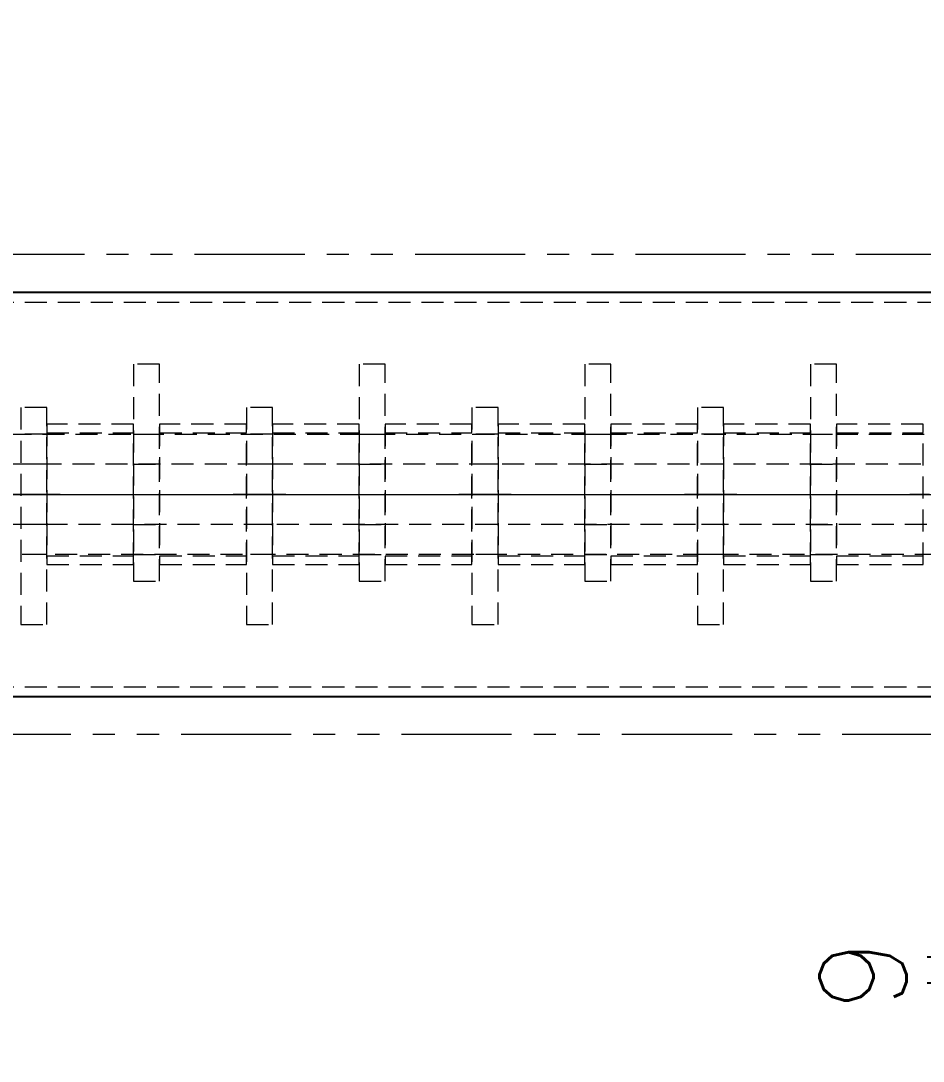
# Model space of a CAD drawing. Header units: millimetres. Extents: x 0 to 38884, y -3675 to 8056.
# Drawn here: x 27151.7 to 27463.7, y 1697.8 to 2057.5 of the extents above; entities that cross this region are included whole.
import ezdxf

# ---------------------------------------------------------------- set-up
doc = ezdxf.new("R2010")
doc.units = ezdxf.units.MM
doc.header["$LTSCALE"] = 2.4
doc.header["$PDMODE"] = 99
doc.header["$PDSIZE"] = 1
for name, pattern in [('CENTER2', [28.575, 19.05, -3.175, 3.175, -3.175]), ('HIDDEN2', [4.7625, 3.175, -1.5875]), ('PHANTOM2', [31.75, 15.875, -3.175, 3.175, -3.175, 3.175, -3.175])]:
    doc.linetypes.add(name, pattern=pattern)
for name, color, linetype, lineweight in [('03_かくれ線', 6, 'HIDDEN2', 13), ('04_中心線', 1, 'CENTER2', 9), ('06_PHANTOM', 2, 'PHANTOM2', 13), ('08_DIM', 3, 'Continuous', 13)]:
    doc.layers.add(name, color=color, linetype=linetype, lineweight=lineweight)
doc.styles.add('KSS_TXT', font='txt.shx', dxfattribs={"bigfont": 'extfont2.shx'})
doc.dimstyles.new('KSS_DIM', dxfattribs={"dimscale": 2, "dimtxt": 3, "dimasz": 2.5, "dimexe": 1.25, "dimexo": 0.625, "dimtad": 1, "dimdsep": 46, "dimtxsty": 'KSS_TXT', "dimblk": 'OPEN30', "dimcen": 0, "dimazin": 2, "dimtfac": 0.75, "dimtmove": 0, "dimatfit": 3, "dimldrblk": 'OPEN30', "dimfxl": 1.25, "dimtolj": 1, "dimarcsym": 0})

# ---------------------------------------------------------------- blocks, each defined once
blk = doc.blocks.new('_Open30')
at = {"color": 0, "linetype": 'ByBlock', "lineweight": -2}
for p, q in [((-1, 0.268), (0, 0)), ((0, 0), (-1, -0.268)), ((0, 0), (-1, 0))]:
    blk.add_line(p, q, dxfattribs=at)
blk = doc.blocks.new('*D1179')
at = {"layer": '08_DIM', "color": 0, "lineweight": -2, "transparency": 16777216}
for p, q in [((25571.71, 2794.63), (25571.71, 2813.38)), ((27641.71, 1909.79), (27641.71, 2813.38)), ((25596.71, 2800.88), (27616.71, 2800.88))]:
    blk.add_line(p, q, dxfattribs=at)
at = {"layer": 'Defpoints', "color": 0, "transparency": 16777216}
for p in [(27641.71, 2800.88), (25571.71, 2788.38), (27641.71, 1903.54)]:
    blk.add_point(p, dxfattribs=at)
at = {"layer": '08_DIM', "color": 0, "lineweight": -2, "transparency": 16777216, "xscale": 25, "yscale": 25, "zscale": 25, "rotation": 180}
blk.add_blockref('_Open30', (25571.71, 2800.88), dxfattribs=at)
at = {"layer": '08_DIM', "color": 0, "lineweight": -2, "transparency": 16777216, "xscale": 25, "yscale": 25, "zscale": 25}
blk.add_blockref('_Open30', (27641.71, 2800.88), dxfattribs=at)
at = {"layer": '08_DIM', "color": 0, "transparency": 16777216, "insert": (26606.71, 2822.13), "char_height": 30, "attachment_point": 5, "style": 'KSS_TXT'}
blk.add_mtext('\\A1;2070', dxfattribs=at)
blk = doc.blocks.new('*D1182')
at = {"layer": '08_DIM', "color": 0, "lineweight": -2, "transparency": 16777216}
for p, q in [((26474.71, 1782.5), (26474.71, 1341.22)), ((27764.71, 1777.5), (27764.71, 1341.22)), ((26499.71, 1353.72), (27739.71, 1353.72))]:
    blk.add_line(p, q, dxfattribs=at)
at = {"layer": 'Defpoints', "color": 0, "transparency": 16777216}
for p in [(26474.71, 1788.75), (27764.71, 1783.75), (27764.71, 1353.72)]:
    blk.add_point(p, dxfattribs=at)
at = {"layer": '08_DIM', "color": 0, "lineweight": -2, "transparency": 16777216, "xscale": 25, "yscale": 25, "zscale": 25, "rotation": 180}
blk.add_blockref('_Open30', (26474.71, 1353.72), dxfattribs=at)
at = {"layer": '08_DIM', "color": 0, "lineweight": -2, "transparency": 16777216, "xscale": 25, "yscale": 25, "zscale": 25}
blk.add_blockref('_Open30', (27764.71, 1353.72), dxfattribs=at)
at = {"layer": '08_DIM', "color": 0, "transparency": 16777216, "char_height": 30, "attachment_point": 5, "style": 'KSS_TXT'}
for s, insert in [('\\A1;1290', (27119.71, 1374.97)), ('\\A1;(混合練り機)', (27119.71, 1332.47))]:
    blk.add_mtext(s, dxfattribs=dict(at, insert=insert))
blk = doc.blocks.new('*D1308')
at = {"layer": '08_DIM', "color": 0, "lineweight": -2, "transparency": 16777216}
for p, q in [((27477.6, 1758.75), (27477.6, 1783.75)), ((27515.46, 1733.75), (27465.1, 1733.75)), ((27477.6, 1733.75), (27477.6, 1724.75)), ((27515.46, 1724.75), (27465.1, 1724.75)), ((27477.6, 1699.75), (27477.6, 1674.75))]:
    blk.add_line(p, q, dxfattribs=at)
at = {"layer": 'Defpoints', "color": 0, "transparency": 16777216}
for p in [(27521.71, 1733.75), (27477.6, 1724.75), (27521.71, 1724.75)]:
    blk.add_point(p, dxfattribs=at)
at = {"layer": '08_DIM', "color": 0, "lineweight": -2, "transparency": 16777216, "xscale": 25, "yscale": 25, "zscale": 25}
for p, rotation in [((27477.6, 1733.75), 270), ((27477.6, 1724.75), 90)]:
    blk.add_blockref('_Open30', p, dxfattribs=dict(at, rotation=rotation))
at = {"layer": '08_DIM', "color": 0, "transparency": 16777216, "insert": (27442.9, 1727.73), "char_height": 30, "attachment_point": 5, "rotation": 90, "style": 'KSS_TXT'}
blk.add_mtext('\\A1;9', dxfattribs=at)

msp = doc.modelspace()

# ---------------------------------------------------------------- linework, layer by layer
at = {"color": 0}
for p, q in [((26483.7122, 1963.6505), (27755.7122, 1963.6505)), ((26483.7122, 1823.8505), (27564.7122, 1823.8505))]:
    msp.add_line(p, q, dxfattribs=at)
at = {"layer": '03_かくれ線'}
for p, q in [((26478.7122, 1960.2505), (27764.7122, 1960.2505)), ((26507.71, 1914.5352), (27742.71, 1914.5352)), ((27160.7077, 1914.5352), (27151.7077, 1914.5352)), ((27160.7077, 1915.0505), (27190.7077, 1915.0505)), ((27190.7077, 1914.5352), (27199.7077, 1914.5352)), ((27199.7077, 1915.0505), (27229.7077, 1915.0505)), ((27238.7077, 1914.5352), (27229.7077, 1914.5352)), ((27238.7077, 1915.0505), (27268.7077, 1915.0505)), ((27268.7077, 1914.5352), (27277.7077, 1914.5352)), ((27277.7077, 1915.0505), (27307.7077, 1915.0505)), ((27316.7077, 1914.5352), (27307.7077, 1914.5352)), ((27316.7077, 1915.0505), (27346.7077, 1915.0505)), ((27346.7077, 1914.5352), (27355.7077, 1914.5352)), ((27355.7077, 1915.0505), (27385.7077, 1915.0505)), ((27394.7077, 1914.5352), (27385.7077, 1914.5352)), ((27394.7077, 1915.0505), (27424.7077, 1915.0505)), ((27424.7077, 1914.5352), (27433.7077, 1914.5352)), ((27433.7077, 1915.0505), (27463.7077, 1915.0505)), ((27725.818, 1904.1428), (26507.71, 1904.1428)), ((27160.7077, 1904.1428), (27151.7077, 1904.1428)), ((27190.7077, 1904.1428), (27199.7077, 1904.1428)), ((27238.7077, 1904.1428), (27229.7077, 1904.1428)), ((27268.7077, 1904.1428), (27277.7077, 1904.1428)), ((27316.7077, 1904.1428), (27307.7077, 1904.1428)), ((27346.7077, 1904.1428), (27355.7077, 1904.1428)), ((27394.7077, 1904.1428), (27385.7077, 1904.1428)), ((27424.7077, 1904.1428), (27433.7077, 1904.1428)), ((27117.2248, 1893.7505), (27156.2267, 1893.7505)), ((27165.2905, 1893.7505), (27147.1249, 1893.7505)), ((27160.7077, 1893.7505), (27151.7077, 1893.7505)), ((27151.7077, 1893.7505), (27160.7077, 1893.7505)), ((27156.2248, 1893.7505), (27195.2267, 1893.7505)), ((27186.1249, 1893.7505), (27204.2905, 1893.7505)), ((27190.7077, 1893.7505), (27199.7077, 1893.7505)), ((27195.2248, 1893.7505), (27234.2267, 1893.7505)), ((27243.2905, 1893.7505), (27225.1249, 1893.7505)), ((27238.7077, 1893.7505), (27229.7077, 1893.7505)), ((27229.7077, 1893.7505), (27238.7077, 1893.7505)), ((27234.2248, 1893.7505), (27273.2267, 1893.7505)), ((27264.1249, 1893.7505), (27282.2905, 1893.7505)), ((27268.7077, 1893.7505), (27277.7077, 1893.7505)), ((27273.2248, 1893.7505), (27312.2267, 1893.7505)), ((27321.2905, 1893.7505), (27303.1249, 1893.7505)), ((27316.7077, 1893.7505), (27307.7077, 1893.7505)), ((27307.7077, 1893.7505), (27316.7077, 1893.7505)), ((27312.2248, 1893.7505), (27351.2267, 1893.7505)), ((27342.1249, 1893.7505), (27360.2905, 1893.7505)), ((27346.7077, 1893.7505), (27355.7077, 1893.7505)), ((27351.2248, 1893.7505), (27390.2267, 1893.7505)), ((27399.2905, 1893.7505), (27381.1249, 1893.7505)), ((27394.7077, 1893.7505), (27385.7077, 1893.7505)), ((27385.7077, 1893.7505), (27394.7077, 1893.7505)), ((27390.2248, 1893.7505), (27429.2267, 1893.7505)), ((27420.1249, 1893.7505), (27438.2905, 1893.7505)), ((27424.7077, 1893.7505), (27433.7077, 1893.7505)), ((27429.2248, 1893.7505), (27468.2267, 1893.7505)), ((27477.2905, 1893.7505), (27459.1249, 1893.7505)), ((27705.0334, 1883.3582), (26507.71, 1883.3582)), ((27160.7077, 1883.3582), (27151.7077, 1883.3582)), ((27190.7077, 1883.3582), (27199.7077, 1883.3582)), ((27238.7077, 1883.3582), (27229.7077, 1883.3582)), ((27268.7077, 1883.3582), (27277.7077, 1883.3582)), ((27316.7077, 1883.3582), (27307.7077, 1883.3582)), ((27346.7077, 1883.3582), (27355.7077, 1883.3582)), ((27394.7077, 1883.3582), (27385.7077, 1883.3582)), ((27424.7077, 1883.3582), (27433.7077, 1883.3582)), ((27742.71, 1872.9659), (26507.71, 1872.9659)), ((27160.7077, 1872.9659), (27151.7077, 1872.9659)), ((27160.7077, 1872.4505), (27190.7077, 1872.4505)), ((27190.7077, 1872.9659), (27199.7077, 1872.9659)), ((27199.7077, 1872.4505), (27229.7077, 1872.4505)), ((27238.7077, 1872.9659), (27229.7077, 1872.9659)), ((27238.7077, 1872.4505), (27268.7077, 1872.4505)), ((27268.7077, 1872.9659), (27277.7077, 1872.9659)), ((27277.7077, 1872.4505), (27307.7077, 1872.4505)), ((27316.7077, 1872.9659), (27307.7077, 1872.9659)), ((27316.7077, 1872.4505), (27346.7077, 1872.4505)), ((27346.7077, 1872.9659), (27355.7077, 1872.9659)), ((27355.7077, 1872.4505), (27385.7077, 1872.4505)), ((27394.7077, 1872.9659), (27385.7077, 1872.9659)), ((27394.7077, 1872.4505), (27424.7077, 1872.4505)), ((27424.7077, 1872.9659), (27433.7077, 1872.9659)), ((27433.7077, 1872.4505), (27463.7077, 1872.4505)), ((26478.7122, 1827.2505), (27564.7122, 1827.2505))]:
    msp.add_line(p, q, dxfattribs=at)
for points in [[(27199.7077, 1938.7505), (27190.7077, 1938.7505), (27190.7077, 1863.7505), (27199.7077, 1863.7505)], [(27277.7077, 1938.7505), (27268.7077, 1938.7505), (27268.7077, 1863.7505), (27277.7077, 1863.7505)], [(27355.7077, 1938.7505), (27346.7077, 1938.7505), (27346.7077, 1863.7505), (27355.7077, 1863.7505)], [(27433.7077, 1938.7505), (27424.7077, 1938.7505), (27424.7077, 1863.7505), (27433.7077, 1863.7505)], [(27151.7077, 1848.7505), (27160.7077, 1848.7505), (27160.7077, 1923.7505), (27151.7077, 1923.7505)], [(27229.7077, 1848.7505), (27238.7077, 1848.7505), (27238.7077, 1923.7505), (27229.7077, 1923.7505)], [(27307.7077, 1848.7505), (27316.7077, 1848.7505), (27316.7077, 1923.7505), (27307.7077, 1923.7505)], [(27385.7077, 1848.7505), (27394.7077, 1848.7505), (27394.7077, 1923.7505), (27385.7077, 1923.7505)], [(27160.7077, 1869.4505), (27190.7077, 1869.4505), (27190.7077, 1918.0505), (27160.7077, 1918.0505)], [(27199.7077, 1869.4505), (27229.7077, 1869.4505), (27229.7077, 1918.0505), (27199.7077, 1918.0505)], [(27238.7077, 1869.4505), (27268.7077, 1869.4505), (27268.7077, 1918.0505), (27238.7077, 1918.0505)], [(27277.7077, 1869.4505), (27307.7077, 1869.4505), (27307.7077, 1918.0505), (27277.7077, 1918.0505)], [(27316.7077, 1869.4505), (27346.7077, 1869.4505), (27346.7077, 1918.0505), (27316.7077, 1918.0505)], [(27355.7077, 1869.4505), (27385.7077, 1869.4505), (27385.7077, 1918.0505), (27355.7077, 1918.0505)], [(27394.7077, 1869.4505), (27424.7077, 1869.4505), (27424.7077, 1918.0505), (27394.7077, 1918.0505)], [(27433.7077, 1869.4505), (27463.7077, 1869.4505), (27463.7077, 1918.0505), (27433.7077, 1918.0505)]]:
    msp.add_lwpolyline(points, close=True, dxfattribs=at)
at = {"layer": '04_中心線'}
for p, q in [((26462.6925, 1893.7505), (27781.8524, 1893.7505)), ((26495.71, 1893.7505), (28088.71, 1893.7505))]:
    msp.add_line(p, q, dxfattribs=at)
at = {"layer": '06_PHANTOM', "color": 1}
msp.add_lwpolyline([(27554.7122, 1976.6505), (27054.7122, 1976.6505), (27054.7122, 1810.8505), (27554.7122, 1810.8505)], close=True, dxfattribs=at)

# ---------------------------------------------------------------- dimensions: what is measured, and where the dimension line sits
at = {"layer": '08_DIM', "color": 1}
dim = msp.add_linear_dim(base=(27641.7122, 2800.8771), p1=(25571.7122, 2788.3771), p2=(27641.7122, 1903.5394), dimstyle='KSS_DIM', override={"dimscale": 10, "dimarcsym": 1}, dxfattribs=at)
dim.commit()
dim.dimension.update_dxf_attribs({"geometry": '*D1179', "text_midpoint": (26606.7122, 2822.1271)})
at = {"layer": '08_DIM'}
dim = msp.add_linear_dim(base=(27764.7122, 1353.722), p1=(26474.7122, 1788.7505), p2=(27764.7122, 1783.7505), dimstyle='KSS_DIM', override={"dimscale": 10, "dimpost": '\\X(混合練り機)', "dimarcsym": 1}, dxfattribs=at)
dim.commit()
dim.dimension.update_dxf_attribs({"geometry": '*D1182', "text_midpoint": (27119.7122, 1353.722)})
dim = msp.add_linear_dim(base=(27477.5959, 1724.7505), p1=(27521.7122, 1733.7505), p2=(27521.7122, 1724.7505), angle=90, dimstyle='KSS_DIM', override={"dimscale": 10, "dimtmove": 2, "dimarcsym": 1}, dxfattribs=at)
dim.commit()
dim.dimension.update_dxf_attribs({"geometry": '*D1308', "text_midpoint": (27442.8959, 1727.73), "dimtype": 160})

doc.saveas('drawing.dxf')
